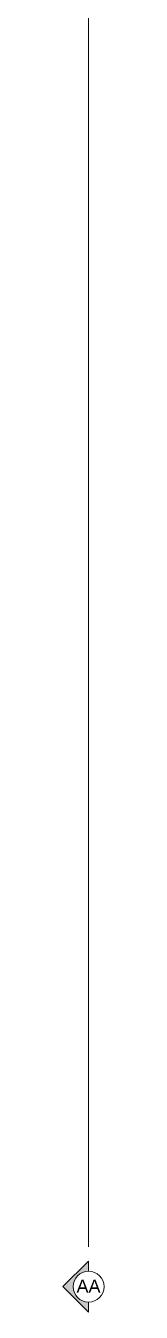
# Model space of a CAD drawing. Header units: centimetres. Extents: x -63 to 12757, y -227 to 7527.
# Drawn here: x 4756 to 4796, y 244 to 1492 of the extents above; entities that cross this region are included whole.
import ezdxf

# ---------------------------------------------------------------- set-up
doc = ezdxf.new("R2010")
doc.units = ezdxf.units.CM
doc.layers.add('A----___J_MARKEN', color=252, linetype='Continuous', lineweight=15)
doc.styles.add('Arial_4', font='arial.ttf', dxfattribs={"height": 12.5})

# ---------------------------------------------------------------- blocks, each defined once
blk = doc.blocks.new('Schnitt - Name-2324-033O')
at = {"layer": 'A----___J_MARKEN'}
h = blk.add_hatch(color=256, dxfattribs=at)
edge = h.paths.add_edge_path(flags=0)
edge.add_line((-1.27, 0), (-0.772, 0.498))
edge.add_line((-0.772, 0.498), (-0.275, 0))
edge.add_line((-0.275, 0), (-0.473, 0))
edge.add_arc((-0.773, 0), 0.3, 0, 180)
edge.add_line((-1.073, 0), (-1.27, 0))
for p, q in [((-0.772, 0.498), (-1.27, 0)), ((-0.275, 0), (-0.772, 0.498)), ((-1.073, 0), (-1.27, 0)), ((-1.27, 0), (-1.073, 0)), ((-0.473, 0), (-0.275, 0)), ((-0.473, 0), (-0.275, 0))]:
    blk.add_line(p, q, dxfattribs=at)
for start, end in [(360, 180), (0, 180), (180, 360)]:
    blk.add_arc((-0.773, 0), 0.3, start, end, dxfattribs=at)

msp = doc.modelspace()

# ---------------------------------------------------------------- linework, layer by layer
at = {"layer": 'A----___J_MARKEN'}
msp.add_line((4781.3, 307.9), (4781.3, 5384.5), dxfattribs=at)

# ---------------------------------------------------------------- block references
at = {"layer": 'A----___J_MARKEN', "xscale": 49.99999999999998, "yscale": 49.99999999999998, "zscale": 49.99999999999998, "rotation": 90}
msp.add_blockref('Schnitt - Name-2324-033O', (4781.3, 307.9), dxfattribs=at)

# ---------------------------------------------------------------- texts
at = {"layer": 'A----___J_MARKEN', "insert": (4769.6, 276), "char_height": 12.5, "width": 28.059, "attachment_point": 1, "style": 'Arial_4'}
msp.add_mtext('AA', dxfattribs=at)

doc.saveas('drawing.dxf')
